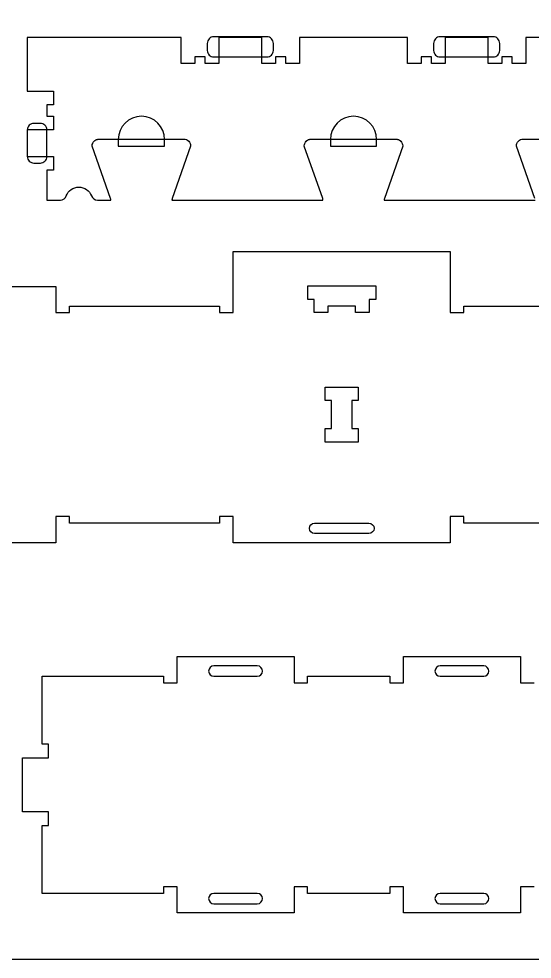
# Model space of a CAD drawing. Extents: x 0 to 4485, y 0 to 8771.
# Drawn here: x 1591 to 2063, y 3763 to 4627 of the extents above; entities that cross this region are included whole.
import ezdxf

# ---------------------------------------------------------------- set-up
doc = ezdxf.new("R2010")
doc.units = 0
for name, color, linetype in [('0_SHEET_SPRUCEPLY_2440X122', 1, 'CONTINUOUS'), ('3_ANYTOOL_CUTTHROUGH_INSID', 4, 'CONTINUOUS'), ('4_ANYTOOL_CUTTHROUGH_OUTSI', 5, 'CONTINUOUS'), ('5_ANYTOOL_HALF_MILL_9MM_IN', 3, 'CONTINUOUS')]:
    doc.layers.add(name, color=color, linetype=linetype)

msp = doc.modelspace()

# ---------------------------------------------------------------- linework, layer by layer
at = {"layer": '0_SHEET_SPRUCEPLY_2440X122'}
msp.add_lwpolyline([(371.7, 4982.59), (371.7, 3762.59), (2811.7, 3762.59), (2811.7, 4982.59)], close=True, dxfattribs=at)
at = {"layer": '3_ANYTOOL_CUTTHROUGH_INSID', "color": 4}
for points in [[(1875.15, 4362.66), (1875.15, 4356.66), (1862.65, 4356.66), (1862.65, 4368.66), (1856.65, 4368.66), (1856.65, 4381.16), (1919.15, 4381.16), (1919.15, 4368.66), (1913.15, 4368.66), (1913.15, 4356.66), (1900.65, 4356.66), (1900.65, 4362.66)], [(1897.15, 4275.71), (1897.15, 4250.21), (1903.15, 4250.21), (1903.15, 4237.71), (1872.65, 4237.71), (1872.65, 4250.21), (1878.65, 4250.21), (1878.65, 4275.71), (1872.65, 4275.71), (1872.65, 4288.21), (1903.15, 4288.21), (1903.15, 4275.71)]]:
    msp.add_lwpolyline(points, close=True, dxfattribs=at)
for points in [[(1912.9, 4153.66), (1862.9, 4153.66, -1), (1862.9, 4163.16), (1912.9, 4163.16, -1)], [(1810.34, 4022.53, 1), (1810.34, 4032.03), (1770.34, 4032.03, 1), (1770.34, 4022.53)], [(2018.34, 4022.53, 1), (2018.34, 4032.03), (1978.34, 4032.03, 1), (1978.34, 4022.53)], [(1810.34, 3823.03), (1770.34, 3823.03, 1), (1770.34, 3813.53), (1810.34, 3813.53, 1)], [(2018.34, 3823.03), (1978.34, 3823.03, 1), (1978.34, 3813.53), (2018.34, 3813.53, 1)]]:
    msp.add_lwpolyline(points, format="xyb", close=True, dxfattribs=at)
at = {"layer": '4_ANYTOOL_CUTTHROUGH_OUTSI', "color": 5}
for points in [[(2144.48, 4609.46), (2056.98, 4609.46), (2056.98, 4585.71), (2056.98, 4585.46), (2044.48, 4585.46), (2044.48, 4591.46), (2034.98, 4591.46), (2034.98, 4585.46), (2022.48, 4585.46), (2022.48, 4585.71), (2022.48, 4609.46), (1982.98, 4609.46), (1982.98, 4585.71), (1982.98, 4585.46), (1970.48, 4585.46), (1970.48, 4591.46), (1960.98, 4591.46), (1960.98, 4585.46), (1948.48, 4585.46), (1948.48, 4585.71), (1948.48, 4609.46), (1848.98, 4609.46), (1848.98, 4585.71), (1848.98, 4585.46), (1836.48, 4585.46), (1836.48, 4591.46), (1826.98, 4591.46), (1826.98, 4585.46), (1814.48, 4585.46), (1814.48, 4585.71), (1814.48, 4609.46), (1774.98, 4609.46), (1774.98, 4585.71), (1774.98, 4585.46), (1762.48, 4585.46), (1762.48, 4591.46), (1752.98, 4591.46), (1752.98, 4585.46), (1740.48, 4585.46), (1740.48, 4585.71), (1740.48, 4609.46), (1598.98, 4609.46), (1598.98, 4559.96), (1622.98, 4559.96), (1622.98, 4547.46), (1616.98, 4547.46), (1616.98, 4536.96), (1622.98, 4536.96), (1622.98, 4524.46), (1598.98, 4524.46), (1598.98, 4499.96), (1622.98, 4499.96), (1622.98, 4487.46), (1616.98, 4487.46), (1616.98, 4459.96), (1629.38, 4459.96), (1629.38, 4459.96, 0.317837), (1634.8, 4463.79, -0.317837), (1646.35, 4471.96, -0.317837), (1657.9, 4463.79, 0.317837), (1663.32, 4459.96), (1675.72, 4459.96, 0.061485), (1675.49, 4461.35), (1658.59, 4509.63), (1658.58, 4509.67), (1658.58, 4509.71), (1658.58, 4509.71, -0.198912), (1660.41, 4514.13), (1660.52, 4514.23), (1660.63, 4514.34), (1660.74, 4514.44), (1660.86, 4514.54), (1660.98, 4514.63), (1661.1, 4514.72), (1661.22, 4514.81), (1661.35, 4514.9), (1661.48, 4514.98), (1661.61, 4515.07), (1661.74, 4515.14), (1661.88, 4515.22), (1662.01, 4515.29), (1662.15, 4515.36), (1662.29, 4515.42), (1662.44, 4515.48), (1662.58, 4515.54), (1662.73, 4515.6), (1662.87, 4515.65), (1663.02, 4515.69), (1663.17, 4515.74), (1663.32, 4515.78), (1663.47, 4515.81), (1663.62, 4515.84), (1663.77, 4515.87), (1663.92, 4515.89), (1664.08, 4515.91), (1664.23, 4515.93), (1664.38, 4515.94), (1664.53, 4515.95), (1664.68, 4515.96), (1664.83, 4515.96), (1742.83, 4515.96, -0.414214), (1749.08, 4509.71), (1749.08, 4509.67), (1749.07, 4509.63), (1732.17, 4461.35), (1732.17, 4461.35, 0.061485), (1731.93, 4459.96), (1870.62, 4459.96, 0.061485), (1870.39, 4461.35), (1853.49, 4509.63), (1853.48, 4509.67), (1853.48, 4509.71), (1853.48, 4509.71, -0.198912), (1855.31, 4514.13), (1855.42, 4514.23), (1855.53, 4514.34), (1855.64, 4514.44), (1855.76, 4514.54), (1855.88, 4514.63), (1856, 4514.72), (1856.12, 4514.81), (1856.25, 4514.9), (1856.38, 4514.98), (1856.51, 4515.07), (1856.64, 4515.14), (1856.78, 4515.22), (1856.91, 4515.29), (1857.05, 4515.36), (1857.19, 4515.42), (1857.34, 4515.48), (1857.48, 4515.54), (1857.63, 4515.6), (1857.77, 4515.65), (1857.92, 4515.69), (1858.07, 4515.74), (1858.22, 4515.78), (1858.37, 4515.81), (1858.52, 4515.84), (1858.67, 4515.87), (1858.82, 4515.89), (1858.98, 4515.91), (1859.13, 4515.93), (1859.28, 4515.94), (1859.43, 4515.95), (1859.58, 4515.96), (1859.73, 4515.96), (1937.73, 4515.96), (1937.88, 4515.96), (1938.03, 4515.95), (1938.18, 4515.94), (1938.33, 4515.93), (1938.48, 4515.91), (1938.63, 4515.89), (1938.79, 4515.87), (1938.94, 4515.84), (1939.09, 4515.81), (1939.24, 4515.78), (1939.39, 4515.74), (1939.54, 4515.69), (1939.68, 4515.65), (1939.83, 4515.6), (1939.98, 4515.54), (1940.12, 4515.48), (1940.26, 4515.42), (1940.41, 4515.36), (1940.54, 4515.29), (1940.68, 4515.22), (1940.82, 4515.14), (1940.95, 4515.07), (1941.08, 4514.98), (1941.21, 4514.9), (1941.34, 4514.81), (1941.46, 4514.72), (1941.58, 4514.63), (1941.7, 4514.54), (1941.82, 4514.44), (1941.93, 4514.34), (1942.04, 4514.23), (1942.15, 4514.13, -0.198912), (1943.98, 4509.71), (1943.98, 4509.67), (1943.97, 4509.63), (1927.07, 4461.35), (1927.07, 4461.35, 0.061485), (1926.83, 4459.96), (2065.52, 4459.96, 0.061485)], [(2065.29, 4461.35), (2048.39, 4509.63), (2048.38, 4509.67), (2048.38, 4509.71), (2048.38, 4509.71, -0.414214), (2054.63, 4515.96), (2132.63, 4515.96)]]:
    msp.add_lwpolyline(points, format="xyb", dxfattribs=at)
for points in [[(1550.65, 4380.66), (1625.15, 4380.66), (1625.15, 4356.66), (1637.65, 4356.66), (1637.65, 4362.66), (1775.65, 4362.66), (1775.65, 4356.66), (1788.15, 4356.66), (1788.15, 4412.66), (1987.65, 4412.66), (1987.65, 4356.66), (2000.15, 4356.66), (2000.15, 4362.66), (2138.15, 4362.66)], [(2138.15, 4163.16), (2000.15, 4163.16), (2000.15, 4169.16), (1987.65, 4169.16), (1987.65, 4145.16), (1788.15, 4145.16), (1788.15, 4169.16), (1775.65, 4169.16), (1775.65, 4163.16), (1637.65, 4163.16), (1637.65, 4169.16), (1625.15, 4169.16), (1625.15, 4145.16), (1550.65, 4145.16)], [(2064.59, 3829.03), (2052.09, 3829.03), (2052.09, 3805.03), (1944.59, 3805.03), (1944.59, 3829.03), (1932.09, 3829.03), (1932.09, 3823.03), (1856.59, 3823.03), (1856.59, 3829.03), (1844.09, 3829.03), (1844.09, 3805.03), (1736.59, 3805.03), (1736.59, 3829.03), (1724.09, 3829.03), (1724.09, 3823.03), (1612.59, 3823.03), (1612.59, 3885.53), (1618.59, 3885.53), (1618.59, 3898.03), (1594.59, 3898.03), (1594.59, 3947.53), (1618.59, 3947.53), (1618.59, 3960.03), (1612.59, 3960.03), (1612.59, 4022.53), (1724.09, 4022.53), (1724.09, 4016.53), (1736.59, 4016.53), (1736.59, 4040.53), (1844.09, 4040.53), (1844.09, 4016.53), (1856.59, 4016.53), (1856.59, 4022.53), (1932.09, 4022.53), (1932.09, 4016.53), (1944.59, 4016.53), (1944.59, 4040.53), (2052.09, 4040.53), (2052.09, 4016.53), (2064.59, 4016.53)]]:
    msp.add_lwpolyline(points, dxfattribs=at)
at = {"layer": '5_ANYTOOL_HALF_MILL_9MM_IN'}
for points in [[(1770.35, 4609.96, 0.414214), (1764.35, 4603.96), (1764.35, 4597.46, 0.414214), (1770.35, 4591.46), (1819.1, 4591.46, 0.414214), (1825.1, 4597.46), (1825.1, 4603.96, 0.414214), (1819.1, 4609.96)], [(1978.35, 4609.96, 0.414214), (1972.35, 4603.96), (1972.35, 4597.46, 0.414214), (1978.35, 4591.46), (2027.1, 4591.46, 0.414214), (2033.1, 4597.46), (2033.1, 4603.96, 0.414214), (2027.1, 4609.96)], [(1725.08, 4515.71, 1), (1682.58, 4515.71), (1682.58, 4515.46), (1682.58, 4509.46), (1725.08, 4509.46), (1725.08, 4515.46), (1725.08, 4515.71)], [(1919.98, 4515.71, 1), (1877.48, 4515.71), (1877.48, 4515.46), (1877.48, 4509.46), (1919.98, 4509.46), (1919.98, 4515.46), (1919.98, 4515.71)], [(1604.98, 4530.46, 0.414214), (1598.98, 4524.46), (1598.98, 4499.96, 0.414214), (1604.98, 4493.96), (1610.98, 4493.96, 0.414214), (1616.98, 4499.96), (1616.98, 4524.46, 0.414214), (1610.98, 4530.46)]]:
    msp.add_lwpolyline(points, format="xyb", close=True, dxfattribs=at)

doc.saveas('drawing.dxf')
